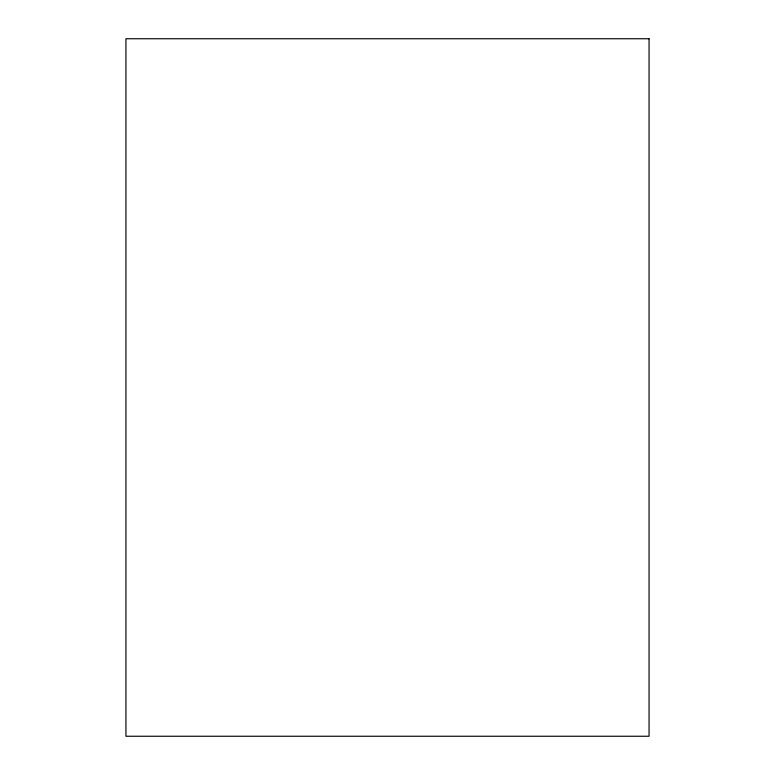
<?xml version="1.0" encoding="UTF-8"?>
<svg xmlns="http://www.w3.org/2000/svg" width="775" height="775" viewBox="0 0 775 775"><rect width="100%" height="100%" fill="white"/><g stroke="black" fill="none" stroke-linecap="round" stroke-linejoin="round"><path stroke-width="1.16" d="M649.062 38.75L125.938 38.75L125.938 736.25L649.062 736.25L649.062 38.75"/></g></svg>
